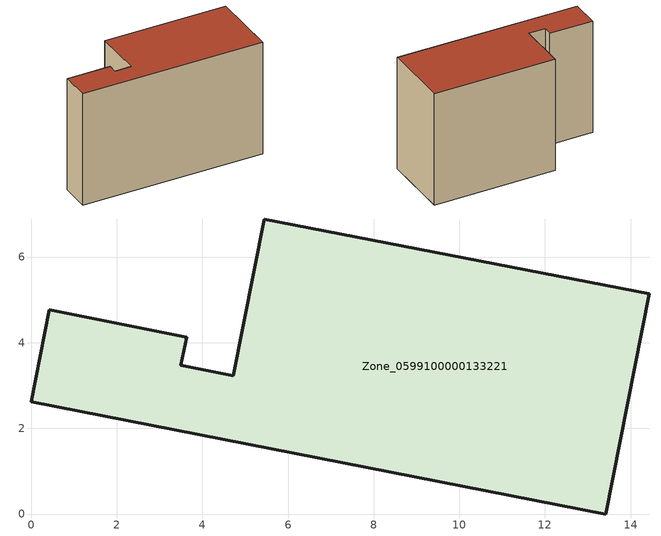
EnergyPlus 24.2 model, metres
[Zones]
Zone_0599100000133221
 floor ground (C_G): 13.42,0 0,2.62 0.43,4.77 3.63,4.13 3.49,3.47 4.72,3.23 5.45,6.89 14.44,5.14 z0
 wall outside (C_F): 14.44,5.14 5.45,6.89 4.72,3.23 3.49,3.47 3.63,4.13 0.43,4.77 0,2.62 13.42,0 14.44,5.14 z0:8.71
 roof outside (C_R): 0,2.62 13.42,0 14.44,5.14 5.45,6.89 4.72,3.23 3.49,3.47 3.63,4.13 0.43,4.77 z8.71
[BUILDING]
Pand.0599100000133221: North Axis=0; Terrain=City; Loads Convergence Tolerance Value=0.04; Temperature Convergence Tolerance Value=0.4; Solar Distribution=FullExterior; Maximum Number of Warmup Days=25; Minimum Number of Warmup Days=1
[Site:Location]
Rotterdam.The.Hague.AP_ZH_NLD Design_Conditions: Latitude=51.96; Longitude=4.45; Time Zone=1; Elevation=-4.5
[SITE:GROUNDTEMPERATURE:BUILDINGSURFACE]
18, 18, 18, 18, 18, 18, 18, 18, 18, 18, 18, 18
[MATERIAL] Thermal Absorptance=0.9; Solar Absorptance=0.7; Visible Absorptance=0.7
Name | Roughness | Thickness | Conductivity | Density | Specific Heat
G.TI.1975-1991 | MediumSmooth | 0.15 | 0.288461 | 540 | 1210
F.TI.1975-1991 | Rough | 0.3 | 0.230769 | 1920 | 840
R.TI.1975-1991 | MediumRough | 0.2 | 0.153846 | 1500 | 1000
[CONSTRUCTION]
C_G: G.TI.1975-1991
C_F: F.TI.1975-1991
C_R: R.TI.1975-1991
[ZONE]
Zone_0599100000133221: Type=1; Multiplier=1; Ceiling Height=Autocalculate; Volume=Autocalculate; Floor Area=autocalculate; Part of Total Floor Area=Yes
[ZONEINFILTRATION:DESIGNFLOWRATE]
Infil_Zone_0599100000133221: Zone or ZoneList or Space or SpaceList=Zone_0599100000133221; Schedule=AlwaysOn; Design Flow Rate Calculation Method=Flow/Area; Flow Rate per Floor Area=0.003; Constant Term Coefficient=1; Temperature Term Coefficient=0; Velocity Term Coefficient=0; Velocity Squared Term Coefficient=0
[HVACTEMPLATE:ZONE:IDEALLOADSAIRSYSTEM]
Zone_0599100000133221: Maximum Heating Supply Air Temperature=50; Minimum Cooling Supply Air Temperature=13; Maximum Heating Supply Air Humidity Ratio=0.0156; Minimum Cooling Supply Air Humidity Ratio=0.0077; Heating Limit=NoLimit; Cooling Limit=NoLimit; Dehumidification Control Type=ConstantSensibleHeatRatio; Cooling Sensible Heat Ratio=0.7; Dehumidification Setpoint=60; Humidification Control Type=None; Humidification Setpoint=30; Outdoor Air Method=None; Outdoor Air Flow Rate per Person=0.00944; Outdoor Air Flow Rate per Zone Floor Area=0; Outdoor Air Flow Rate per Zone=0; Demand Controlled Ventilation Type=None; Outdoor Air Economizer Type=NoEconomizer; Heat Recovery Type=None; Sensible Heat Recovery Effectiveness=0.7; Latent Heat Recovery Effectiveness=0.65
[ZONECONTROL:THERMOSTAT]
ThermostatControl_Zone_0599100000133221: Zone or ZoneList=Zone_0599100000133221; Control Type Schedule=DualSetpointControlType; Control 1=Thermostat_Zone_0599100000133221; Temperature Difference Between Cutout And Setpoint=0
[THERMOSTATSETPOINT:DUALSETPOINT]
Thermostat_Zone_0599100000133221: Heating Setpoint Temperature Schedule=HeatingSetpoint_Zone_0599100000133221; Cooling Setpoint Temperature Schedule=CoolingSetpoint_Zone_0599100000133221
[SCHEDULE:COMPACT]
HeatingSetpoint_Zone_0599100000133221: Through: 12/31, For: AllDays, Until: 24:00, 21
CoolingSetpoint_Zone_0599100000133221: Through: 12/31, For: AllDays, Until: 24:00, 24
DualSetpointControlType: Through: 12/31, For: AllDays, Until: 24:00, 4
AlwaysOn: Through: 12/31, For: AllDays, Until: 24:00, 1
